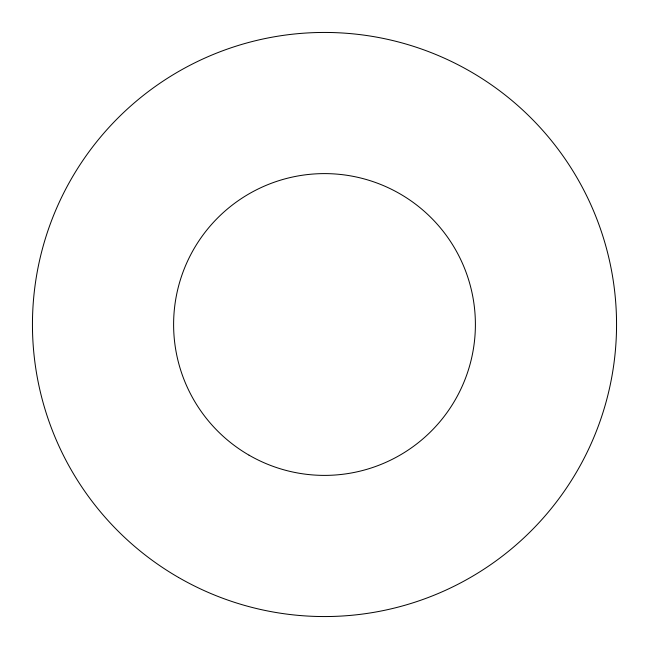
<?xml version="1.0" encoding="UTF-8"?>
<svg xmlns="http://www.w3.org/2000/svg" width="649" height="649" viewBox="0 0 649 649"><rect width="100%" height="100%" fill="white"/><g stroke="black" fill="none" stroke-linecap="round" stroke-linejoin="round"><path stroke-width="0.97" d="M249.054 455.176A150.893 150.893 0 0 0 475.393 324.5A150.893 150.893 0 0 0 249.054 193.824A150.893 150.893 0 0 0 249.054 455.176M178.475 577.423A292.05 292.05 0 0 0 616.55 324.5A292.05 292.05 0 0 0 178.475 71.577A292.05 292.05 0 0 0 178.475 577.423"/></g></svg>
